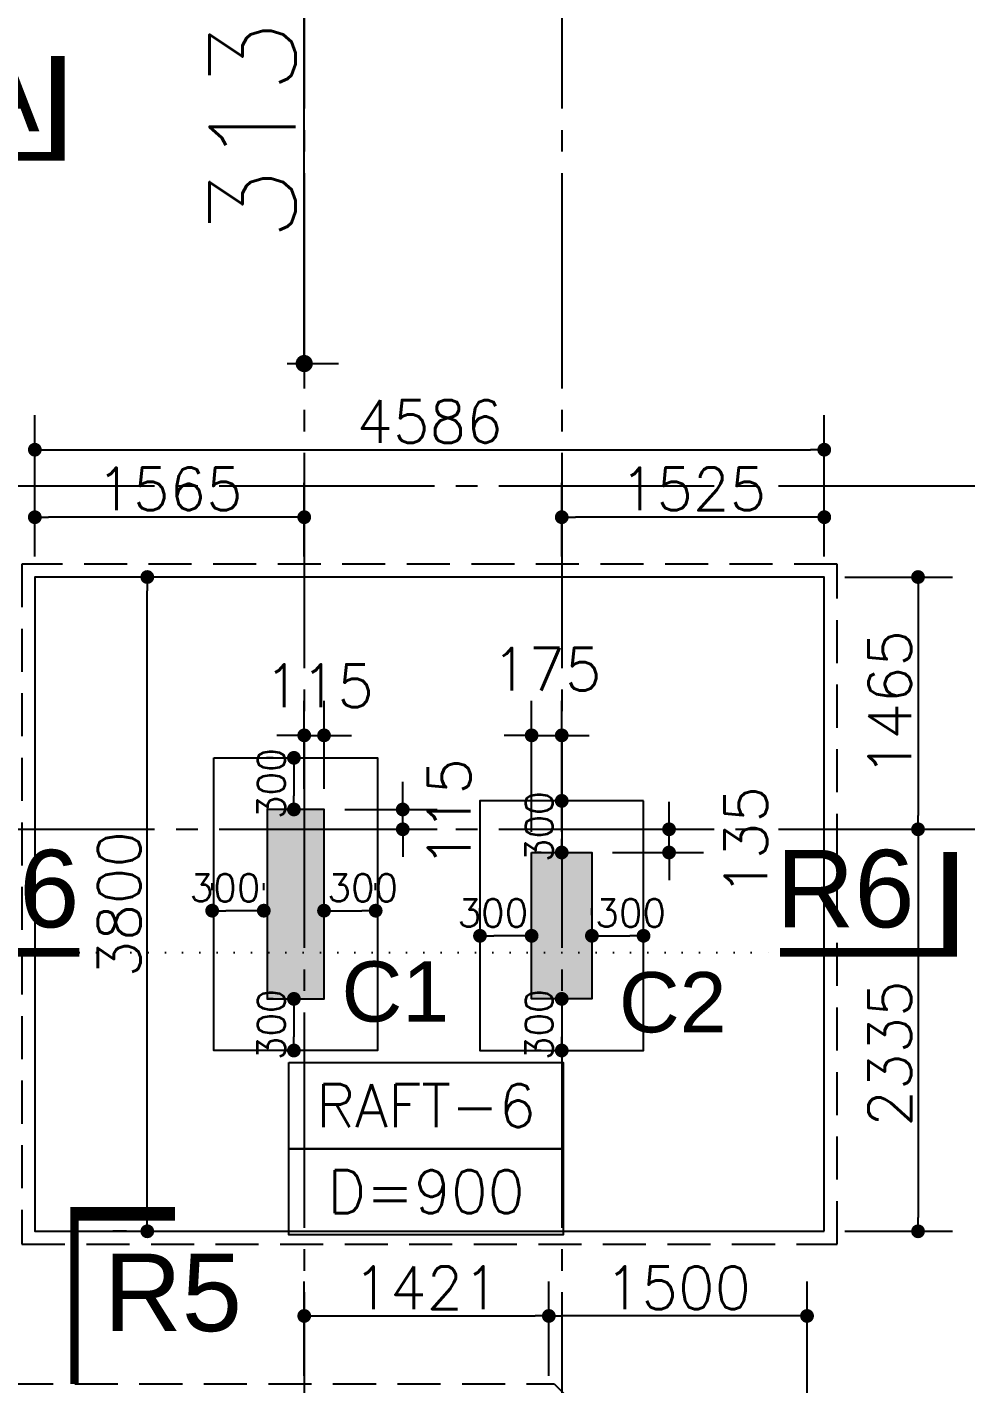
# Model space of a CAD drawing. Extents: x -200722 to 834823, y -494970 to 88783.
# Drawn here: x 229904 to 235357, y 1586 to 9466 of the extents above; entities that cross this region are included whole.
import ezdxf
from ezdxf.enums import TextEntityAlignment as Align

# ---------------------------------------------------------------- set-up
doc = ezdxf.new("R2010")
doc.units = 0
doc.header["$LTSCALE"] = 100
doc.header["$MEASUREMENT"] = 0
doc.header["$PDMODE"] = 34
for name, pattern in [('ACAD_ISO04W100', [30, 24, -3, 0, -3]), ('CL', [3.25, 2.5, -0.25, 0.25, -0.25]), ('DOT', [0.25, 0, -0.25]), ('HIDDEN', [0.375, 0.25, -0.125])]:
    doc.linetypes.add(name, pattern=pattern)
doc.layers.get('0').update_dxf_attribs({"linetype": 'CONTINUOUS'})
doc.layers.get('DEFPOINTS').update_dxf_attribs({"linetype": 'CONTINUOUS'})
for name, color, linetype in [('A-Grid', 5, 'ACAD_ISO04W100'), ('B_BOX', 11, 'CONTINUOUS'), ('BEAM', 4, 'CONTINUOUS'), ('COL. SHED. STEEL.', 6, 'CONTINUOUS'), ('COL_H', 235, 'CONTINUOUS'), ('DIM', 3, 'CONTINUOUS'), ('F_EXEC', 3, 'HIDDEN'), ('F_FTG1', 11, 'CONTINUOUS'), ('TEXT', 2, 'CONTINUOUS')]:
    doc.layers.add(name, color=color, linetype=linetype)
doc.styles.add('AR', font='arial.ttf')
doc.styles.add('ROMANS', font='romans.shx')
doc.styles.get("Standard").update_dxf_attribs({"font": 'simplex.shx'})
doc.styles.add('TIMES-N', font='arial.ttf')
doc.dimstyles.new('01 S.K', dxfattribs={"dimtxt": 230, "dimasz": 100, "dimexe": 200, "dimexo": 100, "dimgap": 50, "dimtad": 1, "dimdec": 0, "dimzin": 0, "dimdsep": 46, "dimtxsty": 'Standard', "dimblk": 'DOT', "dimcen": 0.09, "dimclrd": 4, "dimclre": 4, "dimclrt": 4, "dimadec": 0, "dimazin": 0, "dimtfac": 1, "dimtdec": 0, "dimtofl": 0, "dimtmove": 0, "dimatfit": 3, "dimfxl": 2, "dimtolj": 1, "dimtzin": 0, "dimarcsym": 1})
doc.dimstyles.new('STANDARD$0', dxfattribs={"dimtxt": 2.5, "dimasz": 2.5, "dimexe": 2, "dimexo": 0.7, "dimgap": 0.9, "dimtad": 1, "dimdec": 0, "dimdsep": 46, "dimtxsty": 'ROMANS', "dimcen": 0.09, "dimclrd": 4, "dimclre": 4, "dimclrt": 3, "dimadec": 0, "dimazin": 0, "dimtfac": 1, "dimtdec": 0, "dimtmove": 0, "dimatfit": 3, "dimfxl": 1, "dimtolj": 1, "dimtzin": 0, "dimarcsym": 0})

# ---------------------------------------------------------------- blocks, each defined once
blk = doc.blocks.new('DOT')
at = {"color": 0, "linetype": 'ByBlock'}
blk.add_line((-0.5, 0), (-1, 0), dxfattribs=at)
at = {"color": 0, "linetype": 'ByBlock', "const_width": 0.5}
blk.add_lwpolyline([(-0.25, 0, 1), (0.25, 0, 1)], format="xyb", close=True, dxfattribs=at)
blk = doc.blocks.new('*D505')
at = {"layer": 'BEAM', "color": 0, "lineweight": -2, "transparency": 16777216}
for p, q in [((229948.6, 6391.9), (229948.6, 7211.4)), ((234534.6, 6391.9), (234534.6, 7211.4)), ((230028.6, 7011.4), (234454.6, 7011.4))]:
    blk.add_line(p, q, dxfattribs=at)
at = {"layer": 'DEFPOINTS', "color": 0, "lineweight": -3, "transparency": 16777216}
for p in [(234534.6, 7011.4), (229948.6, 6271.9, 7446.6), (234534.6, 6271.9, 7446.6)]:
    blk.add_point(p, dxfattribs=at)
at = {"layer": 'BEAM', "color": 0, "lineweight": -2, "transparency": 16777216, "xscale": 80, "yscale": 80, "zscale": 80, "rotation": 180}
blk.add_blockref('DOT', (229948.6, 7011.4), dxfattribs=at)
at = {"layer": 'BEAM', "color": 0, "lineweight": -2, "transparency": 16777216, "xscale": 80, "yscale": 80, "zscale": 80}
blk.add_blockref('DOT', (234534.6, 7011.4), dxfattribs=at)
at = {"layer": 'BEAM', "color": 0, "transparency": 16777216, "insert": (232241.6, 7175.4), "char_height": 248, "attachment_point": 5}
blk.add_mtext('\\A1;4586', dxfattribs=at)
blk = doc.blocks.new('_DOT')
at = {"color": 0, "linetype": 'ByBlock'}
blk.add_line((-0.5, 0), (-1, 0), dxfattribs=at)
at = {"color": 0, "linetype": 'ByBlock', "const_width": 0.5}
blk.add_lwpolyline([(-0.25, 0, 1), (0.25, 0, 1)], format="xyb", close=True, dxfattribs=at)
blk = doc.blocks.new('*D506')
at = {"layer": 'BEAM', "color": 0, "lineweight": -2, "transparency": 16777216}
for p, q in [((233633, 4886.9), (233633, 4966.9)), ((233304.6, 4806.9), (233833, 4806.9)), ((233633, 4671.9), (233633, 4806.9)), ((233304.6, 4671.9), (233833, 4671.9)), ((233633, 4591.9), (233633, 4511.9))]:
    blk.add_line(p, q, dxfattribs=at)
at = {"layer": 'DEFPOINTS', "color": 0, "lineweight": -3, "transparency": 16777216}
for p in [(233184.6, 4806.9, 7446.6), (233633, 4806.9), (233184.6, 4671.9, 7446.6)]:
    blk.add_point(p, dxfattribs=at)
at = {"layer": 'BEAM', "color": 0, "lineweight": -2, "transparency": 16777216, "xscale": 80, "yscale": 80, "zscale": 80}
for p, rotation in [((233633, 4806.9), 270), ((233633, 4671.9), 90)]:
    blk.add_blockref('DOT', p, dxfattribs=dict(at, rotation=rotation))
at = {"layer": 'BEAM', "color": 0, "transparency": 16777216, "insert": (234079.7, 4739.4), "char_height": 248, "attachment_point": 5, "rotation": 90}
blk.add_mtext('\\A1;135', dxfattribs=at)
blk = doc.blocks.new('*D507')
at = {"layer": 'BEAM', "color": 0, "lineweight": -2, "transparency": 16777216}
for p, q in [((232834.6, 4792.8), (232834.6, 5552.4)), ((233009.6, 4792.3), (233009.6, 5552.4)), ((232754.6, 5352.4), (232674.6, 5352.4)), ((232834.6, 5352.4), (233009.6, 5352.4)), ((233089.6, 5352.4), (233169.6, 5352.4))]:
    blk.add_line(p, q, dxfattribs=at)
at = {"layer": 'DEFPOINTS', "color": 0, "lineweight": -3, "transparency": 16777216}
for p in [(233009.6, 5352.4), (232834.6, 4672.8, 7446.6), (233009.6, 4672.3, 7446.6)]:
    blk.add_point(p, dxfattribs=at)
at = {"layer": 'BEAM', "color": 0, "lineweight": -2, "transparency": 16777216, "xscale": 80, "yscale": 80, "zscale": 80}
blk.add_blockref('DOT', (232834.6, 5352.4), dxfattribs=at)
at = {"layer": 'BEAM', "color": 0, "lineweight": -2, "transparency": 16777216, "xscale": 80, "yscale": 80, "zscale": 80, "rotation": 180}
blk.add_blockref('DOT', (233009.6, 5352.4), dxfattribs=at)
at = {"layer": 'BEAM', "color": 0, "transparency": 16777216, "insert": (232922.1, 5736.4), "char_height": 248, "attachment_point": 5}
blk.add_mtext('\\A1;175', dxfattribs=at)
blk = doc.blocks.new('*D508')
at = {"layer": 'BEAM', "color": 0, "lineweight": -2, "transparency": 16777216}
for p, q in [((234654.6, 4806.9), (235279.4, 4806.9)), ((235079.4, 4726.9), (235079.4, 2551.9)), ((234654.6, 2471.9), (235279.4, 2471.9))]:
    blk.add_line(p, q, dxfattribs=at)
at = {"layer": 'DEFPOINTS', "color": 0, "lineweight": -3, "transparency": 16777216}
for p in [(234534.6, 4806.9, 7446.6), (234534.6, 2471.9, 7446.6), (235079.4, 2471.9)]:
    blk.add_point(p, dxfattribs=at)
at = {"layer": 'BEAM', "color": 0, "lineweight": -2, "transparency": 16777216, "xscale": 80, "yscale": 80, "zscale": 80}
for p, rotation in [((235079.4, 4806.9), 90), ((235079.4, 2471.9), 270)]:
    blk.add_blockref('DOT', p, dxfattribs=dict(at, rotation=rotation))
at = {"layer": 'BEAM', "color": 0, "transparency": 16777216, "insert": (234915.4, 3504.8), "char_height": 248, "attachment_point": 5, "rotation": 90}
blk.add_mtext('\\A1;2335', dxfattribs=at)
blk = doc.blocks.new('*D509')
at = {"layer": 'BEAM', "color": 0, "lineweight": -2, "transparency": 16777216}
for p, q in [((234654.6, 6271.9), (235279.4, 6271.9)), ((235079.4, 6191.9), (235079.4, 4886.9)), ((234654.6, 4806.9), (235279.4, 4806.9))]:
    blk.add_line(p, q, dxfattribs=at)
at = {"layer": 'DEFPOINTS', "color": 0, "lineweight": -3, "transparency": 16777216}
for p in [(234534.6, 6271.9, 7446.6), (234534.6, 4806.9, 7446.6), (235079.4, 4806.9)]:
    blk.add_point(p, dxfattribs=at)
at = {"layer": 'BEAM', "color": 0, "lineweight": -2, "transparency": 16777216, "xscale": 80, "yscale": 80, "zscale": 80}
for p, rotation in [((235079.4, 6271.9), 90), ((235079.4, 4806.9), 270)]:
    blk.add_blockref('DOT', p, dxfattribs=dict(at, rotation=rotation))
at = {"layer": 'BEAM', "color": 0, "transparency": 16777216, "insert": (234915.4, 5539.4), "char_height": 248, "attachment_point": 5, "rotation": 90}
blk.add_mtext('\\A1;1465', dxfattribs=at)
blk = doc.blocks.new('*D510')
at = {"layer": 'BEAM', "color": 0, "lineweight": -2, "transparency": 16777216}
for p, q in [((232085.9, 5001.9), (232085.9, 5081.9)), ((231748.6, 4921.9), (232285.9, 4921.9)), ((232085.9, 4806.9), (232085.9, 4921.9)), ((231748.6, 4806.9), (232285.9, 4806.9)), ((232085.9, 4726.9), (232085.9, 4646.9))]:
    blk.add_line(p, q, dxfattribs=at)
at = {"layer": 'DEFPOINTS', "color": 0, "lineweight": -3, "transparency": 16777216}
for p in [(231628.6, 4921.9, 7446.6), (232085.9, 4921.9), (231628.6, 4806.9, 7446.6)]:
    blk.add_point(p, dxfattribs=at)
at = {"layer": 'BEAM', "color": 0, "lineweight": -2, "transparency": 16777216, "xscale": 80, "yscale": 80, "zscale": 80}
for p, rotation in [((232085.9, 4921.9), 270), ((232085.9, 4806.9), 90)]:
    blk.add_blockref('DOT', p, dxfattribs=dict(at, rotation=rotation))
at = {"layer": 'BEAM', "color": 0, "transparency": 16777216, "insert": (232355.2, 4902.3), "char_height": 248, "attachment_point": 5, "rotation": 90}
blk.add_mtext('\\A1;115', dxfattribs=at)
blk = doc.blocks.new('*D511')
at = {"layer": 'BEAM', "color": 0, "lineweight": -2, "transparency": 16777216}
for p, q in [((231513.6, 5041.9), (231513.6, 5552.4)), ((231628.6, 5041.9), (231628.6, 5552.4)), ((231433.6, 5352.4), (231353.6, 5352.4)), ((231513.6, 5352.4), (231628.6, 5352.4)), ((231708.6, 5352.4), (231788.6, 5352.4))]:
    blk.add_line(p, q, dxfattribs=at)
at = {"layer": 'DEFPOINTS', "color": 0, "lineweight": -3, "transparency": 16777216}
for p in [(231628.6, 5352.4), (231513.6, 4921.9, 7446.6), (231628.6, 4921.9, 7446.6)]:
    blk.add_point(p, dxfattribs=at)
at = {"layer": 'BEAM', "color": 0, "lineweight": -2, "transparency": 16777216, "xscale": 80, "yscale": 80, "zscale": 80}
blk.add_blockref('DOT', (231513.6, 5352.4), dxfattribs=at)
at = {"layer": 'BEAM', "color": 0, "lineweight": -2, "transparency": 16777216, "xscale": 80, "yscale": 80, "zscale": 80, "rotation": 180}
blk.add_blockref('DOT', (231628.6, 5352.4), dxfattribs=at)
at = {"layer": 'BEAM', "color": 0, "transparency": 16777216, "insert": (231599.7, 5640), "char_height": 248, "attachment_point": 5}
blk.add_mtext('\\A1;115', dxfattribs=at)
blk = doc.blocks.new('*D522')
at = {"layer": 'BEAM', "color": 0, "lineweight": -2, "transparency": 16777216}
for p, q in [((229948.6, 6391.9), (229948.6, 6819.5)), ((231513.6, 6391.9), (231513.6, 6819.5)), ((231433.6, 6619.5), (230028.6, 6619.5))]:
    blk.add_line(p, q, dxfattribs=at)
at = {"layer": 'DEFPOINTS', "color": 0, "lineweight": -3, "transparency": 16777216}
for p in [(229948.6, 6619.5), (229948.6, 6271.9, 7446.6), (231513.6, 6271.9, 7446.6)]:
    blk.add_point(p, dxfattribs=at)
at = {"layer": 'BEAM', "color": 0, "lineweight": -2, "transparency": 16777216, "xscale": 80, "yscale": 80, "zscale": 80, "rotation": 180}
blk.add_blockref('DOT', (229948.6, 6619.5), dxfattribs=at)
at = {"layer": 'BEAM', "color": 0, "lineweight": -2, "transparency": 16777216, "xscale": 80, "yscale": 80, "zscale": 80}
blk.add_blockref('DOT', (231513.6, 6619.5), dxfattribs=at)
at = {"layer": 'BEAM', "color": 0, "transparency": 16777216, "insert": (230731.1, 6783.5), "char_height": 248, "attachment_point": 5}
blk.add_mtext('\\A1;1565', dxfattribs=at)
blk = doc.blocks.new('*D837')
at = {"layer": 'BEAM', "color": 0, "lineweight": -2, "transparency": 16777216}
for p, q in [((233009.6, 6391.9), (233009.6, 6819.5)), ((234534.6, 6391.9), (234534.6, 6819.5)), ((234454.6, 6619.5), (233089.6, 6619.5))]:
    blk.add_line(p, q, dxfattribs=at)
at = {"layer": 'DEFPOINTS', "color": 0, "lineweight": -3, "transparency": 16777216}
for p in [(233009.6, 6619.5), (233009.6, 6271.9, 7446.6), (234534.6, 6271.9, 7446.6)]:
    blk.add_point(p, dxfattribs=at)
at = {"layer": 'BEAM', "color": 0, "lineweight": -2, "transparency": 16777216, "xscale": 80, "yscale": 80, "zscale": 80, "rotation": 180}
blk.add_blockref('DOT', (233009.6, 6619.5), dxfattribs=at)
at = {"layer": 'BEAM', "color": 0, "lineweight": -2, "transparency": 16777216, "xscale": 80, "yscale": 80, "zscale": 80}
blk.add_blockref('DOT', (234534.6, 6619.5), dxfattribs=at)
at = {"layer": 'BEAM', "color": 0, "transparency": 16777216, "insert": (233772.1, 6783.5), "char_height": 248, "attachment_point": 5}
blk.add_mtext('\\A1;1525', dxfattribs=at)
blk = doc.blocks.new('*D838')
at = {"layer": 'BEAM', "color": 0, "lineweight": -2, "transparency": 16777216}
for p, q in [((230481.9, 6271.9), (230401.9, 6271.9)), ((230601.9, 2551.9), (230601.9, 6191.9)), ((230481.9, 2471.9), (230401.9, 2471.9))]:
    blk.add_line(p, q, dxfattribs=at)
at = {"layer": 'DEFPOINTS', "color": 0, "lineweight": -3, "transparency": 16777216}
for p in [(230601.9, 6271.9, 7446.6), (230601.9, 6271.9), (230601.9, 2471.9, 7446.6)]:
    blk.add_point(p, dxfattribs=at)
at = {"layer": 'BEAM', "color": 0, "lineweight": -2, "transparency": 16777216, "xscale": 80, "yscale": 80, "zscale": 80}
for p, rotation in [((230601.9, 6271.9), 90), ((230601.9, 2471.9), 270)]:
    blk.add_blockref('DOT', p, dxfattribs=dict(at, rotation=rotation))
at = {"layer": 'BEAM', "color": 0, "transparency": 16777216, "insert": (230437.9, 4371.9), "char_height": 248, "attachment_point": 5, "rotation": 90}
blk.add_mtext('\\A1;3800', dxfattribs=at)
blk = doc.blocks.new('*D1094')
at = {"layer": 'BEAM', "color": 0, "lineweight": -2, "transparency": 16777216}
for p, q in [((232934.6, 1631.9), (232934.6, 2180.3)), ((234434.6, 131.9), (234434.6, 2180.3)), ((234354.6, 1980.3), (233014.6, 1980.3))]:
    blk.add_line(p, q, dxfattribs=at)
at = {"layer": 'DEFPOINTS', "color": 0, "lineweight": -3, "transparency": 16777216}
for p in [(232934.6, 1980.3), (232934.6, 1511.9, 7446.6), (234434.6, 11.9, 7446.6)]:
    blk.add_point(p, dxfattribs=at)
at = {"layer": 'BEAM', "color": 0, "lineweight": -2, "transparency": 16777216, "xscale": 80, "yscale": 80, "zscale": 80, "rotation": 180}
blk.add_blockref('DOT', (232934.6, 1980.3), dxfattribs=at)
at = {"layer": 'BEAM', "color": 0, "lineweight": -2, "transparency": 16777216, "xscale": 80, "yscale": 80, "zscale": 80}
blk.add_blockref('DOT', (234434.6, 1980.3), dxfattribs=at)
at = {"layer": 'BEAM', "color": 0, "transparency": 16777216, "insert": (233684.6, 2144.3), "char_height": 248, "attachment_point": 5}
blk.add_mtext('\\A1;1500', dxfattribs=at)
blk = doc.blocks.new('*D1097')
at = {"layer": 'BEAM', "color": 0, "lineweight": -2, "transparency": 16777216}
for p, q in [((231513.6, 1631.9), (231513.6, 2180.3)), ((232934.6, 1631.9), (232934.6, 2180.3)), ((231593.6, 1980.3), (232854.6, 1980.3))]:
    blk.add_line(p, q, dxfattribs=at)
at = {"layer": 'DEFPOINTS', "color": 0, "lineweight": -3, "transparency": 16777216}
for p in [(232934.6, 1980.3), (231513.6, 1511.9, 7446.6), (232934.6, 1511.9, 7446.6)]:
    blk.add_point(p, dxfattribs=at)
at = {"layer": 'BEAM', "color": 0, "lineweight": -2, "transparency": 16777216, "xscale": 80, "yscale": 80, "zscale": 80, "rotation": 180}
blk.add_blockref('DOT', (231513.6, 1980.3), dxfattribs=at)
at = {"layer": 'BEAM', "color": 0, "lineweight": -2, "transparency": 16777216, "xscale": 80, "yscale": 80, "zscale": 80}
blk.add_blockref('DOT', (232934.6, 1980.3), dxfattribs=at)
at = {"layer": 'BEAM', "color": 0, "transparency": 16777216, "insert": (232224.1, 2144.3), "char_height": 248, "attachment_point": 5}
blk.add_mtext('\\A1;1421', dxfattribs=at)
blk = doc.blocks.new('*D1809')
at = {"layer": 'BEAM', "color": 0, "lineweight": -2, "transparency": 16777216}
for p, q in [((233184.6, 4308.2), (233184.6, 4348.2)), ((233484.6, 4308.2), (233484.6, 4348.2)), ((233264.6, 4188.2), (233404.6, 4188.2))]:
    blk.add_line(p, q, dxfattribs=at)
at = {"layer": 'DEFPOINTS', "color": 0, "lineweight": -3, "transparency": 16777216}
for p in [(233184.6, 4188.2, 7446.6), (233484.6, 4188.2, 7446.6), (233484.6, 4188.2)]:
    blk.add_point(p, dxfattribs=at)
at = {"layer": 'BEAM', "color": 0, "lineweight": -2, "transparency": 16777216, "xscale": 80, "yscale": 80, "zscale": 80, "rotation": 180}
blk.add_blockref('DOT', (233184.6, 4188.2), dxfattribs=at)
at = {"layer": 'BEAM', "color": 0, "lineweight": -2, "transparency": 16777216, "xscale": 80, "yscale": 80, "zscale": 80}
blk.add_blockref('DOT', (233484.6, 4188.2), dxfattribs=at)
at = {"layer": 'BEAM', "color": 0, "transparency": 16777216, "insert": (233409.8, 4321.1), "char_height": 160, "attachment_point": 5}
blk.add_mtext('\\A1;300', dxfattribs=at)
blk = doc.blocks.new('*D1810')
at = {"layer": 'BEAM', "color": 0, "lineweight": -2, "transparency": 16777216}
for p, q in [((232534.6, 4308.2), (232534.6, 4348.2)), ((232834.6, 4308.2), (232834.6, 4348.2)), ((232754.6, 4188.2), (232614.6, 4188.2))]:
    blk.add_line(p, q, dxfattribs=at)
at = {"layer": 'DEFPOINTS', "color": 0, "lineweight": -3, "transparency": 16777216}
for p in [(232534.6, 4188.2, 7446.6), (232534.6, 4188.2), (232834.6, 4188.2, 7446.6)]:
    blk.add_point(p, dxfattribs=at)
at = {"layer": 'BEAM', "color": 0, "lineweight": -2, "transparency": 16777216, "xscale": 80, "yscale": 80, "zscale": 80, "rotation": 180}
blk.add_blockref('DOT', (232534.6, 4188.2), dxfattribs=at)
at = {"layer": 'BEAM', "color": 0, "lineweight": -2, "transparency": 16777216, "xscale": 80, "yscale": 80, "zscale": 80}
blk.add_blockref('DOT', (232834.6, 4188.2), dxfattribs=at)
at = {"layer": 'BEAM', "color": 0, "transparency": 16777216, "insert": (232609.5, 4321.1), "char_height": 160, "attachment_point": 5}
blk.add_mtext('\\A1;300', dxfattribs=at)
blk = doc.blocks.new('*D1811')
at = {"layer": 'BEAM', "color": 0, "lineweight": -2, "transparency": 16777216}
for p, q in [((232889.6, 3821.9), (232849.6, 3821.9)), ((233009.6, 3741.9), (233009.6, 3601.9)), ((232889.6, 3521.9), (232849.6, 3521.9))]:
    blk.add_line(p, q, dxfattribs=at)
at = {"layer": 'DEFPOINTS', "color": 0, "lineweight": -3, "transparency": 16777216}
for p in [(233009.6, 3821.9, 7446.6), (233009.6, 3521.9, 7446.6), (233009.6, 3521.9)]:
    blk.add_point(p, dxfattribs=at)
at = {"layer": 'BEAM', "color": 0, "lineweight": -2, "transparency": 16777216, "xscale": 80, "yscale": 80, "zscale": 80}
for p, rotation in [((233009.6, 3821.9), 90), ((233009.6, 3521.9), 270)]:
    blk.add_blockref('DOT', p, dxfattribs=dict(at, rotation=rotation))
at = {"layer": 'BEAM', "color": 0, "transparency": 16777216, "insert": (232878.1, 3671.9), "char_height": 160, "attachment_point": 5, "rotation": 90}
blk.add_mtext('\\A1;300', dxfattribs=at)
blk = doc.blocks.new('*D1804')
at = {"layer": 'BEAM', "color": 0, "lineweight": -2, "transparency": 16777216}
for p, q in [((232889.6, 4971.9), (232849.6, 4971.9)), ((233009.6, 4891.9), (233009.6, 4751.9)), ((232889.6, 4671.9), (232849.6, 4671.9))]:
    blk.add_line(p, q, dxfattribs=at)
at = {"layer": 'DEFPOINTS', "color": 0, "lineweight": -3, "transparency": 16777216}
for p in [(233009.6, 4971.9, 7446.6), (233009.6, 4671.9, 7446.6), (233009.6, 4671.9)]:
    blk.add_point(p, dxfattribs=at)
at = {"layer": 'BEAM', "color": 0, "lineweight": -2, "transparency": 16777216, "xscale": 80, "yscale": 80, "zscale": 80}
for p, rotation in [((233009.6, 4971.9), 90), ((233009.6, 4671.9), 270)]:
    blk.add_blockref('DOT', p, dxfattribs=dict(at, rotation=rotation))
at = {"layer": 'BEAM', "color": 0, "transparency": 16777216, "insert": (232878.1, 4821.9), "char_height": 160, "attachment_point": 5, "rotation": 90}
blk.add_mtext('\\A1;300', dxfattribs=at)
blk = doc.blocks.new('*D1805')
at = {"layer": 'BEAM', "color": 0, "lineweight": -2, "transparency": 16777216}
for p, q in [((231628.6, 4454.1), (231628.6, 4494.1)), ((231928.6, 4454.1), (231928.6, 4494.1)), ((231708.6, 4334.1), (231848.6, 4334.1))]:
    blk.add_line(p, q, dxfattribs=at)
at = {"layer": 'DEFPOINTS', "color": 0, "lineweight": -3, "transparency": 16777216}
for p in [(231628.6, 4334.1, 7446.6), (231928.6, 4334.1, 7446.6), (231928.6, 4334.1)]:
    blk.add_point(p, dxfattribs=at)
at = {"layer": 'BEAM', "color": 0, "lineweight": -2, "transparency": 16777216, "xscale": 80, "yscale": 80, "zscale": 80, "rotation": 180}
blk.add_blockref('DOT', (231628.6, 4334.1), dxfattribs=at)
at = {"layer": 'BEAM', "color": 0, "lineweight": -2, "transparency": 16777216, "xscale": 80, "yscale": 80, "zscale": 80}
blk.add_blockref('DOT', (231928.6, 4334.1), dxfattribs=at)
at = {"layer": 'BEAM', "color": 0, "transparency": 16777216, "insert": (231853.8, 4467), "char_height": 160, "attachment_point": 5}
blk.add_mtext('\\A1;300', dxfattribs=at)
blk = doc.blocks.new('*D1806')
at = {"layer": 'BEAM', "color": 0, "lineweight": -2, "transparency": 16777216}
for p, q in [((230978.6, 4454.1), (230978.6, 4494.1)), ((231278.6, 4454.1), (231278.6, 4494.1)), ((231198.6, 4334.1), (231058.6, 4334.1))]:
    blk.add_line(p, q, dxfattribs=at)
at = {"layer": 'DEFPOINTS', "color": 0, "lineweight": -3, "transparency": 16777216}
for p in [(230978.6, 4334.1, 7446.6), (230978.6, 4334.1), (231278.6, 4334.1, 7446.6)]:
    blk.add_point(p, dxfattribs=at)
at = {"layer": 'BEAM', "color": 0, "lineweight": -2, "transparency": 16777216, "xscale": 80, "yscale": 80, "zscale": 80, "rotation": 180}
blk.add_blockref('DOT', (230978.6, 4334.1), dxfattribs=at)
at = {"layer": 'BEAM', "color": 0, "lineweight": -2, "transparency": 16777216, "xscale": 80, "yscale": 80, "zscale": 80}
blk.add_blockref('DOT', (231278.6, 4334.1), dxfattribs=at)
at = {"layer": 'BEAM', "color": 0, "transparency": 16777216, "insert": (231053.5, 4467), "char_height": 160, "attachment_point": 5}
blk.add_mtext('\\A1;300', dxfattribs=at)
blk = doc.blocks.new('*D1807')
at = {"layer": 'BEAM', "color": 0, "lineweight": -2, "transparency": 16777216}
for p, q in [((231333.6, 3821.9), (231293.6, 3821.9)), ((231453.6, 3741.9), (231453.6, 3601.9)), ((231333.6, 3521.9), (231293.6, 3521.9))]:
    blk.add_line(p, q, dxfattribs=at)
at = {"layer": 'DEFPOINTS', "color": 0, "lineweight": -3, "transparency": 16777216}
for p in [(231453.6, 3821.9, 7446.6), (231453.6, 3521.9, 7446.6), (231453.6, 3521.9)]:
    blk.add_point(p, dxfattribs=at)
at = {"layer": 'BEAM', "color": 0, "lineweight": -2, "transparency": 16777216, "xscale": 80, "yscale": 80, "zscale": 80}
for p, rotation in [((231453.6, 3821.9), 90), ((231453.6, 3521.9), 270)]:
    blk.add_blockref('DOT', p, dxfattribs=dict(at, rotation=rotation))
at = {"layer": 'BEAM', "color": 0, "transparency": 16777216, "insert": (231322.1, 3671.9), "char_height": 160, "attachment_point": 5, "rotation": 90}
blk.add_mtext('\\A1;300', dxfattribs=at)
blk = doc.blocks.new('*D1808')
at = {"layer": 'BEAM', "color": 0, "lineweight": -2, "transparency": 16777216}
for p, q in [((231333.6, 5221.9), (231293.6, 5221.9)), ((231453.6, 5141.9), (231453.6, 5001.9)), ((231333.6, 4921.9), (231293.6, 4921.9))]:
    blk.add_line(p, q, dxfattribs=at)
at = {"layer": 'DEFPOINTS', "color": 0, "lineweight": -3, "transparency": 16777216}
for p in [(231453.6, 5221.9, 7446.6), (231453.6, 4921.9, 7446.6), (231453.6, 4921.9)]:
    blk.add_point(p, dxfattribs=at)
at = {"layer": 'BEAM', "color": 0, "lineweight": -2, "transparency": 16777216, "xscale": 80, "yscale": 80, "zscale": 80}
for p, rotation in [((231453.6, 5221.9), 90), ((231453.6, 4921.9), 270)]:
    blk.add_blockref('DOT', p, dxfattribs=dict(at, rotation=rotation))
at = {"layer": 'BEAM', "color": 0, "transparency": 16777216, "insert": (231322.1, 5071.9), "char_height": 160, "attachment_point": 5, "rotation": 90}
blk.add_mtext('\\A1;300', dxfattribs=at)
blk = doc.blocks.new('*D2981')
at = {"color": 4, "lineweight": -2, "ltscale": 0.4, "transparency": 16777216}
for p, q in [((231413.6, 10648.1), (231713.6, 10648.1)), ((231513.6, 7611.9), (231513.6, 10548.1)), ((231413.6, 7511.9), (231713.6, 7511.9))]:
    blk.add_line(p, q, dxfattribs=at)
at = {"layer": 'DEFPOINTS', "color": 0, "lineweight": -3, "ltscale": 0.4, "transparency": 16777216}
for p in [(228305.6, 10648.1), (231513.6, 10648.1), (228206, 7511.9)]:
    blk.add_point(p, dxfattribs=at)
at = {"color": 4, "lineweight": -2, "ltscale": 0.4, "transparency": 16777216, "xscale": 100, "yscale": 100, "zscale": 100}
for p, rotation in [((231513.6, 10648.1), 90), ((231513.6, 7511.9), 270)]:
    blk.add_blockref('_DOT', p, dxfattribs=dict(at, rotation=rotation))
at = {"color": 4, "lineweight": -3, "ltscale": 0.4, "transparency": 16777216, "insert": (231213.6, 9080), "char_height": 500, "attachment_point": 5, "rotation": 90}
blk.add_mtext('\\A1;3136', dxfattribs=at)

msp = doc.modelspace()

# ---------------------------------------------------------------- hatches: boundary and pattern name
at = {"layer": 'COL_H', "ltscale": 0.4, "true_color": 0x000000}
for points in [[(231298.6, 4921.9), (231298.6, 3821.9), (231628.6, 3821.9), (231628.6, 4921.9)], [(232834.6, 4671.9), (233184.6, 4671.9), (233184.6, 3821.9), (232834.6, 3821.9)]]:
    msp.add_hatch(color=18, dxfattribs=at).paths.add_polyline_path(points)

# ---------------------------------------------------------------- linework, layer by layer
at = {"color": 1, "linetype": 'DOT', "ltscale": 4}
msp.add_line((230206.5, 4091.8, 7446.6), (234276.7, 4091.8, 7446.6), dxfattribs=at)
at = {"layer": 'A-Grid', "color": 8, "linetype": 'CL', "ltscale": 5}
for p, q in [((224519.6, 6801.9, 7446.6), (303382.6, 6801.9, 7446.6)), ((224519.6, 4806.9, 7446.6), (303382.6, 4806.9, 7446.6))]:
    msp.add_line(p, q, dxfattribs=at)
at = {"layer": 'A-Grid', "color": 8, "linetype": 'CL', "ltscale": 5, "elevation": 7446.6}
for points in [[(231513.6, 62242.9), (231513.6, -9708.8)], [(233009.6, 62242.9), (233009.6, -9708.8)]]:
    msp.add_lwpolyline(points, dxfattribs=at)
at = {"layer": 'B_BOX', "color": 18, "ltscale": 0.4, "true_color": 0x000000, "elevation": 7446.6}
for points in [[(230988.6, 5221.9), (231938.6, 5221.9), (231938.6, 3521.9), (230988.6, 3521.9)], [(233484.6, 4971.9), (232534.6, 4971.9), (232534.6, 3521.9), (233484.6, 3521.9)]]:
    msp.add_lwpolyline(points, close=True, dxfattribs=at)
at = {"layer": 'COL. SHED. STEEL.', "color": 18, "ltscale": 500, "true_color": 0x000000, "elevation": 7446.6}
for points in [[(231298.6, 4921.9), (231298.6, 3821.9), (231628.6, 3821.9), (231628.6, 4921.9), (231298.6, 4921.9)], [(232834.6, 4671.9), (233184.6, 4671.9), (233184.6, 3821.9), (232834.6, 3821.9), (232834.6, 4671.9)]]:
    msp.add_lwpolyline(points, dxfattribs=at)
at = {"layer": 'DIM', "color": 1}
for points in [[(230082.7, 9298.3, 80, 80, 0), (230082.7, 8715.2, 50, 50, 0), (229093.6, 8715.2, 50, 50, 0)], [(230762.1, 2573.8, 80, 80, 0), (230179, 2573.8, 50, 50, 0), (230179, 1584.7, 50, 50, 0)]]:
    msp.add_lwpolyline(points, format="xyseb", dxfattribs=at)
at = {"layer": 'DIM', "color": 1, "elevation": 7446.6}
for points in [[(229217.4, 4674.9, 80, 80, 0), (229217.4, 4091.8, 50, 50, 0), (230206.5, 4091.8, 50, 50, 0)], [(235265.9, 4674.9, 80, 80, 0), (235265.9, 4091.8, 50, 50, 0), (234276.7, 4091.8, 50, 50, 0)]]:
    msp.add_lwpolyline(points, format="xyseb", dxfattribs=at)
at = {"layer": 'F_EXEC', "color": 18, "ltscale": 10, "true_color": 0x000000, "elevation": 7446.6}
msp.add_lwpolyline([(234609.6, 2396.9), (234609.6, 6346.9), (229873.6, 6346.9), (229873.6, 2396.9)], close=True, dxfattribs=at)
msp.add_lwpolyline([(228680.6, 1586.9), (232965.7, 1586.9), (234509.6, 42.9), (234509.6, -5783.1)], dxfattribs=at)
at = {"layer": 'F_FTG1', "color": 18, "ltscale": 0.4, "true_color": 0x000000, "elevation": 7446.6}
msp.add_lwpolyline([(234534.6, 2471.9), (234534.6, 6271.9), (229948.6, 6271.9), (229948.6, 2471.9)], close=True, dxfattribs=at)
at = {"layer": 'TEXT', "color": 18, "true_color": 0x000000}
for points in [[(231424, 3451.7), (233017.8, 3451.7), (233017.8, 2951.8), (231424, 2951.8)], [(231424, 2951.8), (233017.8, 2951.8), (233017.8, 2451.9), (231424, 2451.9)]]:
    msp.add_lwpolyline(points, close=True, dxfattribs=at)

# ---------------------------------------------------------------- texts
at = {"layer": 'TEXT', "color": 18, "true_color": 0x000000, "style": 'TIMES-N'}
for s, p in [('X1A', (228788.3, 9085.7)), ('R6', (229403.7, 4462.3, 7446.6)), ('R6', (234255.4, 4462.3, 7446.6)), ('R5', (230348.5, 2117))]:
    msp.add_text(s, height=450, dxfattribs=at).set_placement(p, align=Align.MIDDLE_LEFT)
at = {"layer": 'TEXT', "color": 18, "true_color": 0x000000, "style": 'AR'}
for s, p in [('C1', (231730.3, 3689.8, 3998.7)), ('C2', (233341.7, 3627.4, 3998.7))]:
    msp.add_text(s, height=350, dxfattribs=at).set_placement(p)
at = {"layer": 'TEXT', "color": 18, "true_color": 0x000000}
for s, p in [('RAFT-6', (232220.9, 3201.7)), ('D=900', (232220.9, 2701.9))]:
    msp.add_text(s, height=250, dxfattribs=at).set_placement(p, align=Align.MIDDLE)

# ---------------------------------------------------------------- dimensions: what is measured, and where the dimension line sits
at = {"color": 5, "lineweight": -3, "ltscale": 0.4}
dim = msp.add_linear_dim(base=(231513.6, 10648.1), p1=(228206, 7511.9, 7446.6), p2=(228305.6, 10648.1, 7446.6), angle=90, dimstyle='01 S.K', override={"dimtxt": 500, "dimfxl": 100, "dimfxlon": 1}, dxfattribs=at)
dim.commit()
dim.dimension.update_dxf_attribs({"geometry": '*D2981', "text_midpoint": (231213.6, 9080)})
at = {"layer": 'BEAM', "color": 18, "true_color": 0x000000}
for base, p1, p2, picture, middle in [((234534.6, 7011.4), (229948.6, 6271.9, 7446.6), (234534.6, 6271.9, 7446.6), '*D505', (232241.6, 7175.4)), ((233009.6, 5352.4), (232834.6, 4672.8, 7446.6), (233009.6, 4672.3, 7446.6), '*D507', (232922.1, 5736.4)), ((232934.6, 1980.3), (234434.6, 11.9, 7446.6), (232934.6, 1511.9, 7446.6), '*D1094', (233684.6, 2144.3))]:
    dim = msp.add_linear_dim(base=base, p1=p1, p2=p2, dimstyle='STANDARD$0', override={"dimscale": 8, "dimtxt": 31, "dimasz": 10, "dimexe": 25, "dimexo": 15, "dimgap": 5, "dimzin": 3, "dimtxsty": 'Standard', "dimblk": 'DOT', "dimcen": 3, "dimdle": 1, "dimclrd": 0, "dimclre": 0, "dimclrt": 0, "dimtmove": 2, "dimldrblk": 'DOT', "dimtzin": 3}, dxfattribs=at)
    dim.commit()
    dim.dimension.update_dxf_attribs({"geometry": picture, "text_midpoint": middle})
for base, p1, p2, angle, picture, middle in [((229948.6, 6619.5), (231513.6, 6271.9, 7446.6), (229948.6, 6271.9, 7446.6), 180, '*D522', (230731.1, 6783.5)), ((233009.6, 6619.5), (234534.6, 6271.9, 7446.6), (233009.6, 6271.9, 7446.6), 180, '*D837', (233772.1, 6783.5)), ((230601.9, 6271.9), (230601.9, 2471.9, 7446.6), (230601.9, 6271.9, 7446.6), 90, '*D838', (230437.9, 4371.9)), ((235079.4, 4806.9), (234534.6, 6271.9, 7446.6), (234534.6, 4806.9, 7446.6), 90, '*D509', (234915.4, 5539.4)), ((232934.6, 1980.3), (231513.6, 1511.9, 7446.6), (232934.6, 1511.9, 7446.6), 180, '*D1097', (232224.1, 2144.3))]:
    dim = msp.add_linear_dim(base=base, p1=p1, p2=p2, angle=angle, dimstyle='STANDARD$0', override={"dimscale": 8, "dimtxt": 31, "dimasz": 10, "dimexe": 25, "dimexo": 15, "dimgap": 5, "dimzin": 3, "dimtxsty": 'Standard', "dimblk": 'DOT', "dimcen": 3, "dimdle": 1, "dimclrd": 0, "dimclre": 0, "dimclrt": 0, "dimtmove": 2, "dimldrblk": 'DOT', "dimtzin": 3}, dxfattribs=at)
    dim.commit()
    dim.dimension.update_dxf_attribs({"geometry": picture, "text_midpoint": middle})
for base, p1, p2, override, picture, middle in [((231628.6, 5352.4), (231513.6, 4921.9, 7446.6), (231628.6, 4921.9, 7446.6), {"dimscale": 8, "dimtxt": 31, "dimasz": 10, "dimexe": 25, "dimexo": 15, "dimgap": 5, "dimzin": 3, "dimtxsty": 'Standard', "dimblk": 'DOT', "dimcen": 3, "dimdle": 1, "dimclrd": 0, "dimclre": 0, "dimclrt": 0, "dimtmove": 2, "dimldrblk": 'DOT', "dimtzin": 3}, '*D511', (231599.7, 5640)), ((231928.6, 4334.1), (231628.6, 4334.1, 7446.6), (231928.6, 4334.1, 7446.6), {"dimscale": 8, "dimtxt": 20, "dimasz": 10, "dimexe": 20, "dimexo": 15, "dimgap": 5, "dimzin": 3, "dimtxsty": 'Standard', "dimblk": 'DOT', "dimcen": 3, "dimdle": 1, "dimclrd": 0, "dimclre": 0, "dimclrt": 0, "dimtmove": 2, "dimldrblk": 'DOT', "dimtzin": 3}, '*D1805', (231853.8, 4467)), ((233484.6, 4188.2), (233184.6, 4188.2, 7446.6), (233484.6, 4188.2, 7446.6), {"dimscale": 8, "dimtxt": 20, "dimasz": 10, "dimexe": 20, "dimexo": 15, "dimgap": 5, "dimzin": 3, "dimtxsty": 'Standard', "dimblk": 'DOT', "dimcen": 3, "dimdle": 1, "dimclrd": 0, "dimclre": 0, "dimclrt": 0, "dimtmove": 2, "dimldrblk": 'DOT', "dimtzin": 3}, '*D1809', (233409.8, 4321.1))]:
    dim = msp.add_linear_dim(base=base, p1=p1, p2=p2, dimstyle='STANDARD$0', override=override, dxfattribs=at)
    dim.commit()
    dim.dimension.update_dxf_attribs({"geometry": picture, "text_midpoint": middle, "dimtype": 160})
for base, p1, p2, angle, override, picture, middle in [((231453.6, 4921.9, 7446.6), (231453.6, 5221.9, 14893.2), (231453.6, 4921.9, 14893.2), 90, {"dimscale": 8, "dimtxt": 20, "dimasz": 10, "dimexe": 20, "dimexo": 15, "dimgap": 5, "dimzin": 3, "dimtxsty": 'Standard', "dimblk": 'DOT', "dimcen": 3, "dimdle": 1, "dimclrd": 0, "dimclre": 0, "dimclrt": 0, "dimtmove": 2, "dimldrblk": 'DOT', "dimtzin": 3}, '*D1808', (231322.1, 5071.9, 7446.6)), ((232085.9, 4921.9), (231628.6, 4806.9, 7446.6), (231628.6, 4921.9, 7446.6), 90, {"dimscale": 8, "dimtxt": 31, "dimasz": 10, "dimexe": 25, "dimexo": 15, "dimgap": 5, "dimzin": 3, "dimtxsty": 'Standard', "dimblk": 'DOT', "dimcen": 3, "dimdle": 1, "dimclrd": 0, "dimclre": 0, "dimclrt": 0, "dimtmove": 2, "dimldrblk": 'DOT', "dimtzin": 3}, '*D510', (232355.2, 4902.3)), ((233009.6, 4671.9), (233009.6, 4971.9, 7446.6), (233009.6, 4671.9, 7446.6), 90, {"dimscale": 8, "dimtxt": 20, "dimasz": 10, "dimexe": 20, "dimexo": 15, "dimgap": 5, "dimzin": 3, "dimtxsty": 'Standard', "dimblk": 'DOT', "dimcen": 3, "dimdle": 1, "dimclrd": 0, "dimclre": 0, "dimclrt": 0, "dimtmove": 2, "dimldrblk": 'DOT', "dimtzin": 3}, '*D1804', (232878.1, 4821.9)), ((233633, 4806.9), (233184.6, 4671.9, 7446.6), (233184.6, 4806.9, 7446.6), 90, {"dimscale": 8, "dimtxt": 31, "dimasz": 10, "dimexe": 25, "dimexo": 15, "dimgap": 5, "dimzin": 3, "dimtxsty": 'Standard', "dimblk": 'DOT', "dimcen": 3, "dimdle": 1, "dimclrd": 0, "dimclre": 0, "dimclrt": 0, "dimtmove": 2, "dimldrblk": 'DOT', "dimtzin": 3}, '*D506', (234079.7, 4739.4)), ((235079.4, 2471.9), (234534.6, 4806.9, 7446.6), (234534.6, 2471.9, 7446.6), 90, {"dimscale": 8, "dimtxt": 31, "dimasz": 10, "dimexe": 25, "dimexo": 15, "dimgap": 5, "dimzin": 3, "dimtxsty": 'Standard', "dimblk": 'DOT', "dimcen": 3, "dimdle": 1, "dimclrd": 0, "dimclre": 0, "dimclrt": 0, "dimtmove": 2, "dimldrblk": 'DOT', "dimtzin": 3}, '*D508', (234915.4, 3504.8)), ((230978.6, 4334.1), (231278.6, 4334.1, 7446.6), (230978.6, 4334.1, 7446.6), 180, {"dimscale": 8, "dimtxt": 20, "dimasz": 10, "dimexe": 20, "dimexo": 15, "dimgap": 5, "dimzin": 3, "dimtxsty": 'Standard', "dimblk": 'DOT', "dimcen": 3, "dimdle": 1, "dimclrd": 0, "dimclre": 0, "dimclrt": 0, "dimtmove": 2, "dimldrblk": 'DOT', "dimtzin": 3}, '*D1806', (231053.5, 4467)), ((232534.6, 4188.2), (232834.6, 4188.2, 7446.6), (232534.6, 4188.2, 7446.6), 180, {"dimscale": 8, "dimtxt": 20, "dimasz": 10, "dimexe": 20, "dimexo": 15, "dimgap": 5, "dimzin": 3, "dimtxsty": 'Standard', "dimblk": 'DOT', "dimcen": 3, "dimdle": 1, "dimclrd": 0, "dimclre": 0, "dimclrt": 0, "dimtmove": 2, "dimldrblk": 'DOT', "dimtzin": 3}, '*D1810', (232609.5, 4321.1)), ((231453.6, 3521.9), (231453.6, 3821.9, 7446.6), (231453.6, 3521.9, 7446.6), 90, {"dimscale": 8, "dimtxt": 20, "dimasz": 10, "dimexe": 20, "dimexo": 15, "dimgap": 5, "dimzin": 3, "dimtxsty": 'Standard', "dimblk": 'DOT', "dimcen": 3, "dimdle": 1, "dimclrd": 0, "dimclre": 0, "dimclrt": 0, "dimtmove": 2, "dimldrblk": 'DOT', "dimtzin": 3}, '*D1807', (231322.1, 3671.9)), ((233009.6, 3521.9), (233009.6, 3821.9, 7446.6), (233009.6, 3521.9, 7446.6), 90, {"dimscale": 8, "dimtxt": 20, "dimasz": 10, "dimexe": 20, "dimexo": 15, "dimgap": 5, "dimzin": 3, "dimtxsty": 'Standard', "dimblk": 'DOT', "dimcen": 3, "dimdle": 1, "dimclrd": 0, "dimclre": 0, "dimclrt": 0, "dimtmove": 2, "dimldrblk": 'DOT', "dimtzin": 3}, '*D1811', (232878.1, 3671.9))]:
    dim = msp.add_linear_dim(base=base, p1=p1, p2=p2, angle=angle, dimstyle='STANDARD$0', override=override, dxfattribs=at)
    dim.commit()
    dim.dimension.update_dxf_attribs({"geometry": picture, "text_midpoint": middle, "dimtype": 160})

doc.saveas('drawing.dxf')
